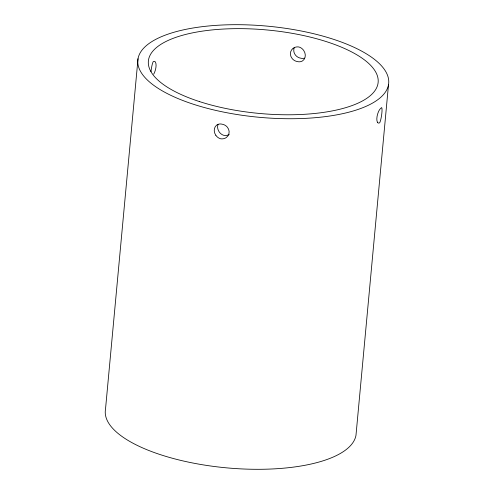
<?xml version="1.0" encoding="UTF-8"?>
<svg xmlns="http://www.w3.org/2000/svg" width="494" height="494" viewBox="0 0 494 494"><rect width="100%" height="100%" fill="white"/><g stroke="black" fill="none" stroke-linecap="round" stroke-linejoin="round"><path stroke-width="0.74" d="M138.017 58.73L105.494 409.304A125.964 45.757 5.3 0 0 222.794 467.478A125.964 45.757 5.3 0 0 355.983 435.27L388.506 84.696A125.964 45.757 5.3 0 0 207.517 26.083A125.964 45.757 5.3 0 0 193.759 104.364A125.964 45.757 5.3 0 0 388.506 84.696M304.508 58.144A7.978 6.78 56.4 0 1 300.865 58.199A7.978 7.336 29.3 0 1 295.573 55.223A7.83 7.206 29.3 0 1 294.22 47.862M293.164 48.282A7.978 7.336 29.3 0 1 298.851 46.979A7.978 6.78 56.4 0 1 303.674 50.425A7.83 6.657 56.4 0 1 302.717 60.756A7.978 6.78 56.4 0 1 297.499 61.583A7.978 7.336 29.3 0 1 292.207 58.613A7.83 7.206 29.3 0 1 293.164 48.282M151.003 71.71A7.83 1.167 -81.3 0 1 151.93 65.745A7.978 1.186 -81.3 0 1 153.208 61.688A7.978 3.044 -75.4 0 1 155.474 62.188A7.83 2.989 -75.4 0 1 154.517 72.519A7.978 3.044 -75.4 0 1 153.683 74.156M218.045 124.426A7.83 6.657 56.4 0 0 219.231 131.96A7.978 6.78 56.4 0 0 224.054 135.399A7.978 7.336 29.3 0 0 229.204 134.454M199.601 101.622A115.374 41.91 5.3 0 0 377.978 83.603A115.374 41.91 5.3 0 0 212.204 29.918A115.374 41.91 5.3 0 0 199.601 101.622M215.859 135.344A7.978 6.78 56.4 0 0 220.688 138.789A7.978 7.336 29.3 0 0 226.376 137.486A7.83 7.206 29.3 0 0 227.333 127.156A7.978 7.336 29.3 0 0 222.041 124.185A7.978 6.78 56.4 0 0 216.823 125.013A7.83 6.657 56.4 0 0 215.859 135.35M377.428 122.234A7.978 3.044 -75.4 0 0 379.695 122.728A7.978 1.186 -81.3 0 0 380.973 118.671A7.83 1.167 -81.3 0 0 381.93 108.34A7.978 1.186 -81.3 0 0 381.053 108.124A7.978 3.044 -75.4 0 0 378.392 111.903A7.83 2.989 -75.4 0 0 377.428 122.234"/></g></svg>
